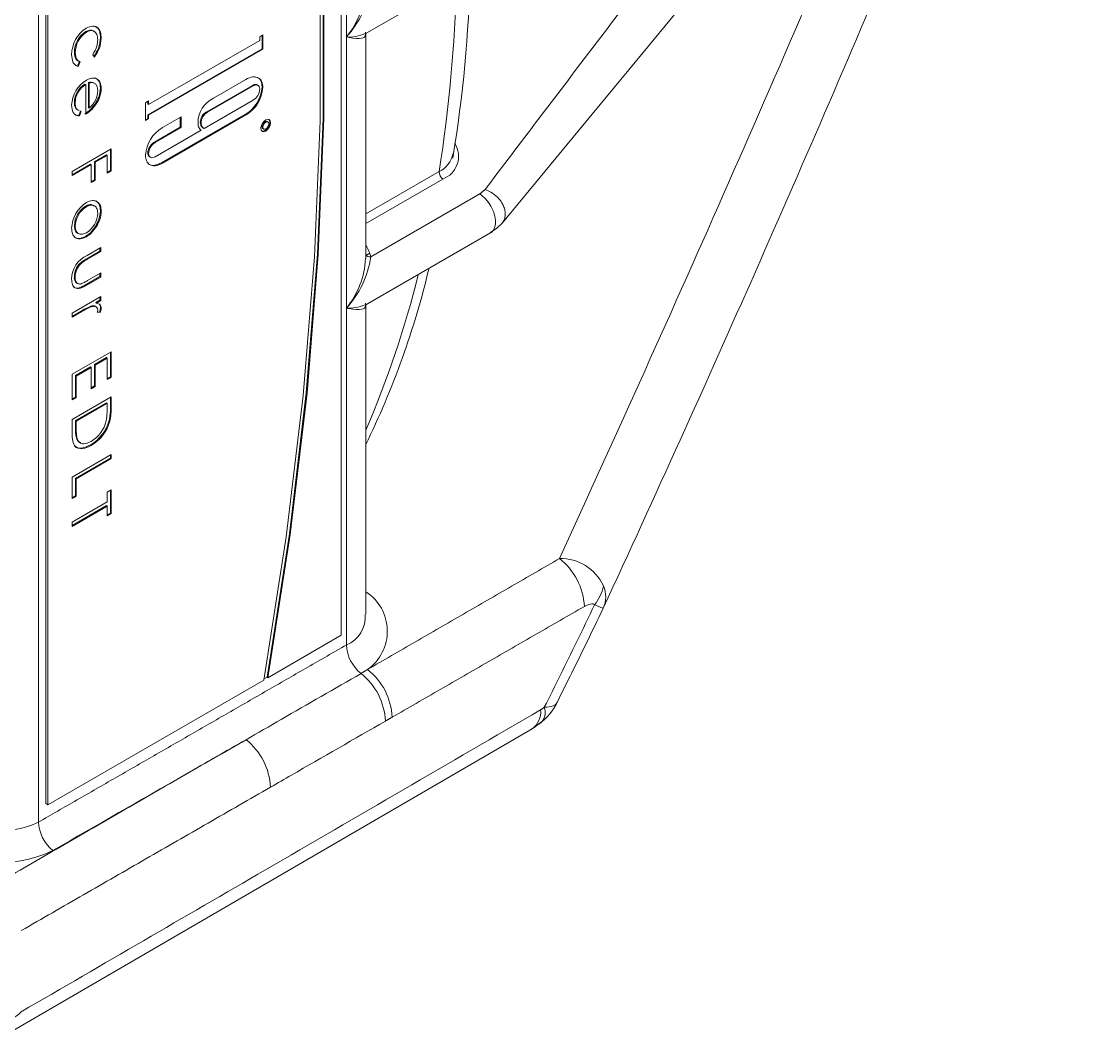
# Model space of a CAD drawing. Extents: x 8 to 113, y 2 to 87.
# Drawn here: x 72.006 to 73.929, y 60.038 to 61.869 of the extents above; entities that cross this region are included whole.
import ezdxf

# ---------------------------------------------------------------- set-up
doc = ezdxf.new("R2010")
doc.units = 0
doc.header["$MEASUREMENT"] = 0
doc.layers.add('OBJECT', color=7, linetype='CONTINUOUS')

msp = doc.modelspace()

# ---------------------------------------------------------------- linework, layer by layer
at = {"layer": 'OBJECT', "linetype": 'Continuous', "lineweight": 15}
for p, q in [((72.5837, 60.7593), (72.5837, 62.9027)), ((72.0367, 62.6064), (72.0367, 60.4217)), ((72.0498, 62.5986), (72.0498, 60.4551)), ((72.0533, 62.5965), (72.0533, 60.4531)), ((72.5932, 61.8406), (72.5932, 62.3305)), ((72.6272, 61.8459), (72.8567, 61.9784)), ((72.1221, 61.8502), (72.1235, 61.8493)), ((72.1487, 61.8394), (72.1501, 61.8386)), ((72.2357, 61.7184), (72.4366, 61.8344)), ((72.4366, 61.8409), (72.4422, 61.8441)), ((72.4366, 61.8344), (72.4366, 61.8409)), ((72.4408, 61.8433), (72.4408, 61.8191)), ((72.4422, 61.8441), (72.4422, 61.8183)), ((72.5932, 61.3507), (72.5932, 61.8406)), ((72.6284, 61.44), (72.6284, 61.8466)), ((72.138, 61.8043), (72.1347, 61.8085)), ((72.4408, 61.8191), (72.2343, 61.6999)), ((72.4422, 61.8183), (72.2357, 61.6991)), ((72.4408, 61.8191), (72.4422, 61.8183)), ((72.1106, 61.7963), (72.1078, 61.7897)), ((72.112, 61.7955), (72.1085, 61.7873)), ((72.1071, 61.7881), (72.1085, 61.7873)), ((72.1206, 61.7553), (72.122, 61.7545)), ((72.122, 61.7011), (72.122, 61.7545)), ((72.1269, 61.7582), (72.1269, 61.7129)), ((72.1269, 61.7582), (72.1283, 61.7574)), ((72.1283, 61.7574), (72.1283, 61.7121)), ((72.1382, 61.7568), (72.1365, 61.7578)), ((72.4232, 61.7528), (72.3407, 61.7052)), ((72.4246, 61.752), (72.3421, 61.7044)), ((72.3528, 61.7299), (72.4115, 61.7638)), ((72.4232, 61.7528), (72.4246, 61.752)), ((72.4336, 61.7529), (72.4319, 61.7539)), ((72.1487, 61.7486), (72.1501, 61.7478)), ((72.1015, 61.7225), (72.103, 61.7217)), ((72.1269, 61.7129), (72.1283, 61.7121)), ((72.1385, 61.7187), (72.1399, 61.7179)), ((72.2301, 61.7216), (72.2357, 61.7249)), ((72.2301, 61.6894), (72.2301, 61.7216)), ((72.2343, 61.724), (72.2343, 61.7192)), ((72.2343, 61.7192), (72.2357, 61.7184)), ((72.2357, 61.7249), (72.2357, 61.7184)), ((72.336, 61.6751), (72.4246, 61.7262)), ((72.1124, 61.7068), (72.1095, 61.6986)), ((72.1095, 61.6986), (72.1109, 61.6978)), ((72.1138, 61.706), (72.1109, 61.6978)), ((72.2343, 61.6934), (72.2301, 61.691)), ((72.2343, 61.6999), (72.2343, 61.6934)), ((72.2343, 61.6999), (72.2357, 61.6991)), ((72.2343, 61.6934), (72.2357, 61.6926)), ((72.2357, 61.6991), (72.2357, 61.6926)), ((72.4103, 61.7003), (72.2592, 61.6131)), ((72.4117, 61.6995), (72.2606, 61.6122)), ((72.2606, 61.6767), (72.2943, 61.6962)), ((72.2929, 61.6953), (72.2929, 61.6776)), ((72.2943, 61.6962), (72.2943, 61.6768)), ((72.3407, 61.7052), (72.3421, 61.7044)), ((72.4103, 61.7003), (72.4117, 61.6995)), ((72.2357, 61.6926), (72.2301, 61.6894)), ((72.2929, 61.6776), (72.2462, 61.6507)), ((72.2943, 61.6768), (72.2476, 61.6499)), ((72.2929, 61.6776), (72.2943, 61.6768)), ((72.3292, 61.6857), (72.3306, 61.6849)), ((72.3346, 61.6759), (72.336, 61.6751)), ((72.4423, 61.6748), (72.4437, 61.674)), ((72.4512, 61.6871), (72.4498, 61.6879)), ((72.2475, 61.624), (72.3306, 61.672)), ((72.0975, 61.5973), (72.1682, 61.6382)), ((72.1668, 61.6373), (72.1668, 61.5992)), ((72.1682, 61.6382), (72.1682, 61.5984)), ((72.2462, 61.6507), (72.2476, 61.6499)), ((72.1596, 61.6275), (72.1378, 61.6149)), ((72.161, 61.6266), (72.1392, 61.6141)), ((72.1596, 61.6275), (72.161, 61.6266)), ((72.161, 61.5942), (72.161, 61.6266)), ((72.2371, 61.6241), (72.2389, 61.6231)), ((72.1305, 61.6107), (72.0975, 61.5916)), ((72.132, 61.6099), (72.0975, 61.59)), ((72.0975, 61.59), (72.0975, 61.5973)), ((72.1305, 61.6107), (72.132, 61.6099)), ((72.132, 61.5774), (72.132, 61.6099)), ((72.1378, 61.6149), (72.1378, 61.5824)), ((72.1378, 61.6149), (72.1392, 61.6141)), ((72.1392, 61.6141), (72.1392, 61.5816)), ((72.1668, 61.5992), (72.161, 61.5958)), ((72.1682, 61.5984), (72.161, 61.5942)), ((72.1668, 61.5992), (72.1682, 61.5984)), ((72.2592, 61.6131), (72.2606, 61.6122)), ((72.6284, 61.5206), (72.7609, 61.5971)), ((72.1378, 61.5824), (72.132, 61.5791)), ((72.1392, 61.5816), (72.132, 61.5774)), ((72.1378, 61.5824), (72.1392, 61.5816)), ((72.7675, 61.5838), (72.6284, 61.5035)), ((72.6371, 61.443), (72.8344, 61.5569)), ((72.1218, 61.5347), (72.1232, 61.5338)), ((72.1015, 61.4994), (72.103, 61.4986)), ((72.1402, 61.499), (72.1416, 61.4982)), ((72.6272, 61.356), (72.8567, 61.4885)), ((72.1478, 61.4536), (72.1238, 61.4397)), ((72.1245, 61.4458), (72.1492, 61.4601)), ((72.1492, 61.4528), (72.1252, 61.4389)), ((72.1478, 61.4593), (72.1478, 61.4536)), ((72.1478, 61.4536), (72.1492, 61.4528)), ((72.1492, 61.4601), (72.1492, 61.4528)), ((72.6353, 61.4497), (72.6284, 61.4457)), ((72.1238, 61.4397), (72.1252, 61.4389)), ((72.1478, 61.4075), (72.1226, 61.393)), ((72.1492, 61.4067), (72.124, 61.3922)), ((72.1252, 61.4002), (72.1492, 61.414)), ((72.1478, 61.4132), (72.1478, 61.4075)), ((72.1478, 61.4075), (72.1492, 61.4067)), ((72.1492, 61.414), (72.1492, 61.4067)), ((72.106, 61.3958), (72.1077, 61.3948)), ((72.1226, 61.393), (72.124, 61.3922)), ((72.0975, 61.3415), (72.1492, 61.3713)), ((72.1478, 61.3705), (72.1478, 61.3648)), ((72.1492, 61.3713), (72.1492, 61.364)), ((72.1312, 61.3539), (72.1326, 61.3531)), ((72.141, 61.353), (72.1392, 61.354)), ((72.1478, 61.3648), (72.1402, 61.3604)), ((72.1402, 61.3604), (72.1416, 61.3596)), ((72.1492, 61.364), (72.1416, 61.3596)), ((72.1478, 61.3648), (72.1492, 61.364)), ((72.1487, 61.3508), (72.1501, 61.35)), ((72.5932, 60.7419), (72.5932, 61.3507)), ((72.6284, 60.7972), (72.6284, 61.3567)), ((72.1135, 61.345), (72.0975, 61.3358)), ((72.1149, 61.3442), (72.0975, 61.3342)), ((72.0975, 61.3342), (72.0975, 61.3415)), ((72.1135, 61.345), (72.1149, 61.3442)), ((72.1483, 61.3425), (72.1428, 61.3434)), ((72.1469, 61.3434), (72.143, 61.344)), ((72.1469, 61.3434), (72.1483, 61.3425)), ((72.0975, 61.2309), (72.1682, 61.2718)), ((72.1668, 61.2709), (72.1668, 61.2265)), ((72.1682, 61.2718), (72.1682, 61.2257)), ((72.1596, 61.2611), (72.1378, 61.2485)), ((72.161, 61.2602), (72.1392, 61.2477)), ((72.1596, 61.2611), (72.161, 61.2602)), ((72.161, 61.2215), (72.161, 61.2602)), ((72.1305, 61.2443), (72.1034, 61.2286)), ((72.132, 61.2435), (72.1048, 61.2278)), ((72.1305, 61.2443), (72.132, 61.2435)), ((72.132, 61.2048), (72.132, 61.2435)), ((72.1378, 61.2485), (72.1378, 61.2098)), ((72.1378, 61.2485), (72.1392, 61.2477)), ((72.1392, 61.2477), (72.1392, 61.2089)), ((72.0975, 61.1849), (72.0975, 61.2309)), ((72.1034, 61.2286), (72.1034, 61.1899)), ((72.1034, 61.2286), (72.1048, 61.2278)), ((72.1048, 61.2278), (72.1048, 61.1891)), ((72.1668, 61.2265), (72.161, 61.2231)), ((72.1682, 61.2257), (72.161, 61.2215)), ((72.1668, 61.2265), (72.1682, 61.2257)), ((72.1378, 61.2098), (72.132, 61.2064)), ((72.1392, 61.2089), (72.132, 61.2048)), ((72.1378, 61.2098), (72.1392, 61.2089)), ((72.0975, 61.1495), (72.1682, 61.1903)), ((72.1034, 61.1899), (72.0975, 61.1865)), ((72.1048, 61.1891), (72.0975, 61.1849)), ((72.1034, 61.1899), (72.1048, 61.1891)), ((72.1596, 61.1796), (72.1034, 61.1472)), ((72.161, 61.1788), (72.1048, 61.1464)), ((72.1596, 61.1796), (72.161, 61.1788)), ((72.161, 61.1731), (72.161, 61.1788)), ((72.1668, 61.1895), (72.1668, 61.1746)), ((72.1668, 61.1746), (72.1682, 61.1738)), ((72.1682, 61.1903), (72.1682, 61.1738)), ((72.0975, 61.1242), (72.0975, 61.1495)), ((72.1034, 61.1472), (72.1034, 61.1378)), ((72.1034, 61.1472), (72.1048, 61.1464)), ((72.1034, 61.1378), (72.1048, 61.137)), ((72.1048, 61.1464), (72.1048, 61.137)), ((72.1643, 61.1473), (72.1657, 61.1464)), ((72.0975, 61.045), (72.1682, 61.0858)), ((72.1668, 61.0793), (72.1034, 61.0427)), ((72.1682, 61.0785), (72.1048, 61.0419)), ((72.1668, 61.085), (72.1668, 61.0793)), ((72.1668, 61.0793), (72.1682, 61.0785)), ((72.1682, 61.0858), (72.1682, 61.0785)), ((72.0975, 61.0063), (72.0975, 61.045)), ((72.1034, 61.0427), (72.1034, 61.0113)), ((72.1034, 61.0427), (72.1048, 61.0419)), ((72.1048, 61.0419), (72.1048, 61.0105)), ((72.161, 61.018), (72.1682, 61.0222)), ((72.1668, 61.0214), (72.1668, 60.9801)), ((72.1682, 61.0222), (72.1682, 60.9793)), ((72.1034, 61.0113), (72.0975, 61.0079)), ((72.1048, 61.0105), (72.0975, 61.0063)), ((72.1034, 61.0113), (72.1048, 61.0105)), ((72.161, 61.0002), (72.161, 61.018)), ((72.0975, 60.9636), (72.161, 61.0002)), ((72.1596, 60.9937), (72.0975, 60.9579)), ((72.161, 60.9929), (72.0975, 60.9562)), ((72.1596, 60.9937), (72.161, 60.9929)), ((72.161, 60.9751), (72.161, 60.9929)), ((72.0975, 60.9562), (72.0975, 60.9636)), ((72.1668, 60.9801), (72.161, 60.9767)), ((72.1682, 60.9793), (72.161, 60.9751)), ((72.1668, 60.9801), (72.1682, 60.9793)), ((72.4511, 60.6827), (72.5837, 60.7593)), ((72.0533, 60.4531), (72.4438, 60.6785)), ((72.4441, 60.6804), (72.4497, 60.6835)), ((72.4497, 60.6835), (72.4511, 60.6827)), ((71.9779, 60.0376), (72.9288, 60.5903)), ((72.0533, 60.4531), (72.0498, 60.4551))]:
    msp.add_line(p, q, dxfattribs=at)
at = {"layer": 'OBJECT', "linetype": 'Continuous', "lineweight": 15, "flags": 128}
for points in [[(72.4438, 62.822), (72.4844, 62.6099), (72.5149, 62.39), (72.5353, 62.1629), (72.5455, 61.929), (72.5455, 61.6889), (72.5353, 61.4432), (72.5149, 61.1925), (72.4844, 60.9374), (72.4438, 60.6785)], [(72.4497, 60.6835), (72.4901, 60.9424), (72.5206, 61.1975), (72.5409, 61.4481), (72.5511, 61.6938), (72.5511, 61.9339), (72.5409, 62.1678), (72.5206, 62.395), (72.4901, 62.6149), (72.4497, 62.827)], [(72.4511, 60.6827), (72.4916, 60.9416), (72.522, 61.1966), (72.5424, 61.4473), (72.5525, 61.693), (72.5525, 61.9331), (72.5424, 62.167), (72.522, 62.3941), (72.4916, 62.614), (72.4511, 62.8261)], [(72.8753, 61.5049), (73.0114, 61.6698), (73.1293, 61.8127), (73.2093, 61.9096), (73.2781, 61.993), (73.3455, 62.0747), (73.4022, 62.1434), (73.456, 62.2085), (73.5412, 62.3119), (73.6241, 62.4123), (73.6536, 62.448), (73.6924, 62.495), (73.7411, 62.554), (73.8328, 62.6652), (73.9293, 62.7821)], [(72.4474, 61.6704), (72.4508, 61.6731), (72.4536, 61.677), (72.4555, 61.6813), (72.4562, 61.6856), (72.4555, 61.6891), (72.4536, 61.6912), (72.4508, 61.6918), (72.4474, 61.6906), (72.4441, 61.6879), (72.4413, 61.6841), (72.4394, 61.6797), (72.4387, 61.6755), (72.4394, 61.672), (72.4413, 61.6698), (72.4441, 61.6693), (72.4474, 61.6704)], [(72.4498, 61.6879), (72.4481, 61.6882), (72.446, 61.6875), (72.444, 61.6859), (72.4423, 61.6835), (72.4411, 61.6809), (72.4407, 61.6783), (72.4411, 61.6761), (72.4423, 61.6748), (72.4423, 61.6748)], [(72.4474, 61.6744), (72.4495, 61.676), (72.4512, 61.6784), (72.4524, 61.681), (72.4528, 61.6836), (72.4524, 61.6857), (72.4512, 61.6871), (72.4495, 61.6874), (72.4474, 61.6867), (72.4454, 61.685), (72.4437, 61.6827), (72.4425, 61.68), (72.4421, 61.6775), (72.4425, 61.6753), (72.4437, 61.674), (72.4454, 61.6737), (72.4474, 61.6744)], [(72.446, 61.6713), (72.4494, 61.674), (72.4522, 61.6778), (72.4541, 61.6822), (72.4548, 61.6864), (72.4541, 61.6899), (72.4529, 61.6916)], [(72.4406, 61.6703), (72.4427, 61.6701), (72.446, 61.6713)], [(72.8539, 61.4869), (72.8653, 61.4948), (72.875, 61.5046)], [(72.9265, 60.589), (72.9328, 60.5927), (72.9459, 60.603)]]:
    msp.add_lwpolyline(points, dxfattribs=at)
at = {"layer": 'OBJECT', "linetype": 'Continuous', "lineweight": 15}
for centre, radius, start, end in [((30.3635, 80.4885), 46.902, 335.31115, 337.12978), ((39.0524, 76.5557), 37.4742, 335.15178, 337.19129), ((70.4513, 62.0092), 2.3661, 350.567, 358.8161), ((72.4635, 61.9589), 0.1756, 317.6475, 351.4982), ((72.4747, 61.9378), 0.1533, 320.6488, 357.0559), ((70.1603, 62.006), 2.6325, 351.0646, 358.5876), ((72.1545, 61.8078), 0.0579, 123.0305, 179.4868), ((72.147, 61.8121), 0.0455, 123.2715, 179.2306), ((72.1485, 61.8113), 0.0455, 123.2715, 179.2306), ((72.5985, 61.9068), 0.0665, 265.4053, 295.2079), ((72.152, 61.7151), 0.0554, 121.303, 177.9307), ((72.1417, 61.7211), 0.0402, 121.7024, 177.9761), ((72.1431, 61.7203), 0.0402, 121.7024, 177.9761), ((72.101, 61.745), 0.0428, 309.7538, 358.4128), ((72.3776, 61.7546), 0.0634, 301.1184, 355.9669), ((72.379, 61.7538), 0.0634, 301.1184, 355.9669), ((72.4117, 61.7477), 0.025, 300.9475, 356.4462), ((72.374, 61.6858), 0.049, 115.627, 179.8239), ((72.3507, 61.6861), 0.0216, 117.7937, 181.1885), ((72.3522, 61.6853), 0.0216, 117.7937, 181.1885), ((72.2934, 61.6224), 0.0634, 121.1243, 175.961), ((72.259, 61.6294), 0.0248, 121.2424, 176.6317), ((72.2605, 61.6286), 0.0248, 121.2424, 176.6317), ((72.752, 61.6248), 0.0439, 290.6868, 31.7595), ((72.7411, 61.638), 0.0454, 295.7739, 349.3461), ((72.7758, 61.5962), 0.0149, 176.4536, 236.2492), ((72.1534, 61.493), 0.0568, 122.1074, 178.1033), ((72.1449, 61.498), 0.0433, 122.2141, 178.0859), ((72.1463, 61.4972), 0.0433, 122.2141, 178.0859), ((72.0996, 61.5241), 0.0442, 302.2578, 357.4449), ((72.1438, 61.4028), 0.0472, 114.1385, 179.7357), ((72.4635, 61.4689), 0.1756, 317.6475, 351.4982), ((72.6362, 61.4523), 0.00936, 213.5615, 275.7702), ((72.1354, 61.4074), 0.0338, 134.3437, 180.0077), ((72.1368, 61.4066), 0.0338, 134.3437, 180.0077), ((72.4747, 61.4479), 0.1533, 320.6488, 357.0559), ((72.1123, 61.4051), 0.011, 167.9196, 236.8698), ((71.2439, 61.781), 1.5409, 333.9, 346.5501), ((70.9529, 61.8495), 1.8235, 336.7517, 346.0945), ((72.5985, 61.4169), 0.0665, 265.4053, 295.2079), ((72.0937, 61.1663), 0.0731, 300.2774, 344.8965), ((72.1026, 61.1595), 0.0578, 300.568, 347.3372), ((72.0951, 61.1655), 0.0731, 300.2774, 344.8965), ((72.9064, 60.8056), 0.117, 2.8086, 52.1461), ((72.9802, 60.8126), 0.0854, 24.8992, 91.3665), ((72.9817, 60.8632), 0.0773, 320.7644, 349.0585), ((73.0125, 60.8288), 0.0493, 335.5529, 23.6215), ((72.5822, 60.7668), 0.0849, 305.3627, 57.0203), ((72.5727, 60.7922), 0.0544, 292.1635, 5.202), ((72.6634, 60.7454), 0.0703, 182.8177, 231.5296), ((72.5589, 60.6056), 0.1171, 2.8105, 51.7811), ((72.5468, 60.5986), 0.1171, 2.8177, 51.5296), ((72.8737, 60.6879), 0.112, 307.1634, 334.8595), ((72.9069, 60.6207), 0.0375, 305.8048, 5.8506), ((72.9268, 60.6197), 0.0259, 318.7797, 21.7299), ((72.339, 60.479), 0.1171, 2.8109, 51.528), ((71.9706, 60.5594), 0.1528, 228.0291, 295.6083), ((72.1069, 60.4251), 0.0703, 182.8074, 231.0849), ((71.9662, 60.5693), 0.2211, 232.3346, 295.8848), ((71.9351, 60.1514), 0.1011, 258.312, 314.2373)]:
    msp.add_arc(centre, radius, start, end, dxfattribs=at)
msp.add_ellipse((72.508, 61.4377), major_axis=(0.1299, -0.0062), ratio=0.606667, start_param=0.145934, end_param=0.416388, dxfattribs=at)
for points in [[(72.8438, 61.5649), (73.6083, 62.5714)], [(72.1049, 61.7892), (72.1019, 61.7906)], [(72.8344, 61.5569), (72.8438, 61.5649)], [(72.6313, 60.6975), (72.9782, 60.898)], [(73.0232, 60.8113), (72.6758, 60.6113)], [(72.0367, 60.4217), (72.5932, 60.7419)], [(72.6197, 60.6903), (72.6313, 60.6975)], [(72.9442, 60.6246), (72.9509, 60.6293)], [(72.6758, 60.6113), (72.6638, 60.6044)], [(71.945, 60.3009), (72.4118, 60.5707)], [(72.4559, 60.4848), (72.0056, 60.2257)]]:
    msp.add_open_spline(points, degree=1, dxfattribs=at)
for points, knots in [([(72.1372, 61.8498), (72.1366, 61.8505), (72.1348, 61.8529), (72.1294, 61.8534), (72.1245, 61.8513), (72.1221, 61.8502)], [0, 0, 0, 0, 0.172867, 0.586444, 1, 1, 1, 1]), ([(72.1229, 61.8563), (72.1271, 61.8581), (72.1353, 61.8616), (72.1444, 61.8577), (72.1493, 61.8495), (72.1498, 61.8422), (72.1501, 61.8386)], [0, 0, 0, 0, 0.279381, 0.558782, 0.779281, 1, 1, 1, 1]), ([(72.1437, 61.8355), (72.1435, 61.839), (72.1429, 61.8459), (72.1377, 61.8513), (72.1309, 61.8528), (72.126, 61.8505), (72.1235, 61.8493)], [0, 0, 0, 0, 0.280136, 0.559769, 0.77989, 1, 1, 1, 1]), ([(72.1362, 61.8598), (72.1386, 61.8592), (72.1437, 61.858), (72.1479, 61.8502), (72.1484, 61.843), (72.1487, 61.8394)], [0, 0, 0, 0, 0.311434, 0.655545, 1, 1, 1, 1]), ([(72.6278, 61.8492), (72.6279, 61.8477), (72.6285, 61.8408), (72.6202, 61.8371), (72.6063, 61.8379), (72.5949, 61.8402), (72.5933, 61.8406), (72.5932, 61.8406)], [0, 0, 0, 0, 0.095566, 0.437846, 0.921637, 0.995931, 1, 1, 1, 1]), ([(72.1347, 61.8085), (72.1376, 61.8136), (72.1429, 61.8228), (72.1435, 61.8316), (72.1437, 61.8355)], [0, 0, 0, 0, 0.558451, 1, 1, 1, 1]), ([(72.1487, 61.8394), (72.1481, 61.8329), (72.147, 61.8213), (72.1398, 61.8101), (72.1366, 61.8051)], [0, 0, 0, 0, 0.560655, 1, 1, 1, 1]), ([(72.1501, 61.8386), (72.1495, 61.8321), (72.1485, 61.8205), (72.1412, 61.8092), (72.138, 61.8043)], [0, 0, 0, 0, 0.560655, 1, 1, 1, 1]), ([(72.1015, 61.8127), (72.102, 61.8083), (72.1029, 61.8003), (72.1083, 61.7975), (72.1106, 61.7963)], [0, 0, 0, 0, 0.558788, 1, 1, 1, 1]), ([(72.103, 61.8119), (72.1035, 61.8074), (72.1043, 61.7995), (72.1097, 61.7967), (72.112, 61.7955)], [0, 0, 0, 0, 0.558788, 1, 1, 1, 1]), ([(72.1085, 61.7873), (72.1065, 61.788), (72.1024, 61.7894), (72.0976, 61.7963), (72.097, 61.8038), (72.0966, 61.8083)], [0, 0, 0, 0, 0.280196, 0.560588, 1, 1, 1, 1]), ([(72.1232, 61.7625), (72.1267, 61.7642), (72.133, 61.7671), (72.1382, 61.7661), (72.1405, 61.7656)], [0, 0, 0, 0, 0.559427, 1, 1, 1, 1]), ([(72.1365, 61.7575), (72.1351, 61.7581), (72.1323, 61.7593), (72.1287, 61.7585), (72.1269, 61.7582)], [0, 0, 0, 0, 0.511083, 1, 1, 1, 1]), ([(72.1389, 61.7564), (72.1372, 61.7571), (72.134, 61.7585), (72.1301, 61.7577), (72.1283, 61.7574)], [0, 0, 0, 0, 0.558795, 1, 1, 1, 1]), ([(72.1437, 61.7438), (72.1435, 61.7468), (72.1431, 61.7522), (72.1402, 61.7551), (72.1389, 61.7564)], [0, 0, 0, 0, 0.559458, 1, 1, 1, 1]), ([(72.139, 61.7664), (72.1422, 61.7645), (72.1478, 61.7612), (72.1484, 61.7525), (72.1487, 61.7486)], [0, 0, 0, 0, 0.558577, 1, 1, 1, 1]), ([(72.1405, 61.7656), (72.1436, 61.7637), (72.1492, 61.7604), (72.1498, 61.7517), (72.1501, 61.7478)], [0, 0, 0, 0, 0.558577, 1, 1, 1, 1]), ([(72.4115, 61.7638), (72.4158, 61.7658), (72.4244, 61.7698), (72.4345, 61.7672), (72.4411, 61.7605), (72.4419, 61.753), (72.4422, 61.7493)], [0, 0, 0, 0, 0.279943, 0.559854, 0.780028, 1, 1, 1, 1]), ([(72.4319, 61.7535), (72.4315, 61.7538), (72.4303, 61.7549), (72.4271, 61.7547), (72.4245, 61.7535), (72.4232, 61.7528)], [0, 0, 0, 0, 0.18275, 0.591124, 1, 1, 1, 1]), ([(72.4366, 61.7461), (72.4364, 61.748), (72.4359, 61.7516), (72.4325, 61.7538), (72.4286, 61.754), (72.4259, 61.7527), (72.4246, 61.752)], [0, 0, 0, 0, 0.279056, 0.55886, 0.779295, 1, 1, 1, 1]), ([(72.4289, 61.7678), (72.4304, 61.7676), (72.4348, 61.7671), (72.4396, 61.7611), (72.4404, 61.7538), (72.4408, 61.7501)], [0, 0, 0, 0, 0.206877, 0.60362, 1, 1, 1, 1]), ([(72.1487, 61.7486), (72.1481, 61.743), (72.1472, 61.733), (72.1412, 61.7231), (72.1385, 61.7187)], [0, 0, 0, 0, 0.558919, 1, 1, 1, 1]), ([(72.1501, 61.7478), (72.1496, 61.7422), (72.1486, 61.7322), (72.1426, 61.7223), (72.1399, 61.7179)], [0, 0, 0, 0, 0.558919, 1, 1, 1, 1]), ([(72.1109, 61.6978), (72.1085, 61.6981), (72.1039, 61.6987), (72.0979, 61.7047), (72.0971, 61.7124), (72.0966, 61.7171)], [0, 0, 0, 0, 0.280919, 0.561407, 1, 1, 1, 1]), ([(72.1015, 61.7225), (72.1017, 61.7202), (72.1021, 61.7155), (72.1043, 61.71), (72.1074, 61.7091), (72.1087, 61.7086)], [0, 0, 0, 0, 0.359321, 0.718513, 1, 1, 1, 1]), ([(72.103, 61.7217), (72.1031, 61.7194), (72.1035, 61.7147), (72.1057, 61.7092), (72.1088, 61.7082), (72.1101, 61.7078)], [0, 0, 0, 0, 0.359321, 0.718513, 1, 1, 1, 1]), ([(72.1385, 61.7187), (72.1354, 61.7148), (72.1298, 61.7078), (72.1234, 61.7037), (72.1206, 61.7019)], [0, 0, 0, 0, 0.558897, 1, 1, 1, 1]), ([(72.1399, 61.7179), (72.1368, 61.714), (72.1313, 61.707), (72.1248, 61.7029), (72.122, 61.7011)], [0, 0, 0, 0, 0.558897, 1, 1, 1, 1]), ([(72.1095, 61.6986), (72.107, 61.6987), (72.1038, 61.6989), (72.1018, 61.7012), (72.1013, 61.7017)], [0, 0, 0, 0, 0.766444, 1, 1, 1, 1]), ([(72.3306, 61.672), (72.3287, 61.6738), (72.3254, 61.677), (72.3251, 61.6832), (72.325, 61.6859)], [0, 0, 0, 0, 0.558534, 1, 1, 1, 1]), ([(72.3292, 61.6857), (72.3296, 61.6831), (72.3303, 61.6786), (72.3333, 61.6768), (72.3346, 61.6759)], [0, 0, 0, 0, 0.558174, 1, 1, 1, 1]), ([(72.3306, 61.6849), (72.331, 61.6823), (72.3317, 61.6778), (72.3347, 61.6759), (72.336, 61.6751)], [0, 0, 0, 0, 0.558174, 1, 1, 1, 1]), ([(72.2606, 61.6122), (72.2563, 61.6103), (72.2477, 61.6063), (72.2377, 61.6089), (72.2311, 61.6157), (72.2304, 61.6231), (72.2301, 61.6269)], [0, 0, 0, 0, 0.279925, 0.559792, 0.779883, 1, 1, 1, 1]), ([(72.2343, 61.6309), (72.2344, 61.629), (72.2347, 61.6259), (72.2367, 61.6247), (72.2375, 61.6243)], [0, 0, 0, 0, 0.609233, 1, 1, 1, 1]), ([(72.2357, 61.6301), (72.2359, 61.6283), (72.2364, 61.6246), (72.2397, 61.6223), (72.2435, 61.6221), (72.2462, 61.6234), (72.2475, 61.624)], [0, 0, 0, 0, 0.279523, 0.559011, 0.779392, 1, 1, 1, 1]), ([(72.2592, 61.6131), (72.2549, 61.6111), (72.2464, 61.6073), (72.2374, 61.6088), (72.2344, 61.6127), (72.2337, 61.6137)], [0, 0, 0, 0, 0.426419, 0.85275, 1, 1, 1, 1]), ([(72.8438, 61.5649), (72.8474, 61.5635), (72.8554, 61.5603), (72.8649, 61.5528), (72.8719, 61.5447), (72.8765, 61.5371), (72.8796, 61.5289), (72.8807, 61.5206), (72.8797, 61.513), (72.8776, 61.5076), (72.8755, 61.5054), (72.8751, 61.505)], [0, 0, 0, 0, 0.136949, 0.307665, 0.406435, 0.512848, 0.625045, 0.740373, 0.855702, 0.967898, 1, 1, 1, 1]), ([(72.1232, 61.5412), (72.127, 61.543), (72.1338, 61.5461), (72.1392, 61.5444), (72.1415, 61.5436)], [0, 0, 0, 0, 0.559285, 1, 1, 1, 1]), ([(72.1401, 61.5444), (72.1429, 61.5423), (72.1478, 61.5386), (72.1484, 61.5303), (72.1487, 61.5266)], [0, 0, 0, 0, 0.55888, 1, 1, 1, 1]), ([(72.1415, 61.5436), (72.1443, 61.5415), (72.1493, 61.5378), (72.1498, 61.5295), (72.1501, 61.5258)], [0, 0, 0, 0, 0.55888, 1, 1, 1, 1]), ([(72.8344, 61.5569), (72.8381, 61.554), (72.8456, 61.5482), (72.855, 61.5348), (72.8612, 61.5201), (72.8634, 61.5057), (72.861, 61.4943), (72.8573, 61.4879), (72.854, 61.4871), (72.8538, 61.4871)], [0, 0, 0, 0, 0.164785, 0.32957, 0.494355, 0.65914, 0.823925, 0.98871, 1, 1, 1, 1]), ([(72.1375, 61.5345), (72.1367, 61.5354), (72.1345, 61.5377), (72.1288, 61.538), (72.1241, 61.5358), (72.1218, 61.5347)], [0, 0, 0, 0, 0.236239, 0.617979, 1, 1, 1, 1]), ([(72.1437, 61.5222), (72.1434, 61.5254), (72.1426, 61.532), (72.137, 61.5364), (72.1303, 61.5372), (72.1255, 61.535), (72.1232, 61.5338)], [0, 0, 0, 0, 0.279484, 0.559256, 0.779547, 1, 1, 1, 1]), ([(72.1487, 61.5266), (72.1482, 61.5215), (72.1475, 61.5124), (72.1424, 61.5031), (72.1402, 61.499)], [0, 0, 0, 0, 0.559182, 1, 1, 1, 1]), ([(72.1501, 61.5258), (72.1497, 61.5207), (72.1489, 61.5116), (72.1438, 61.5023), (72.1416, 61.4982)], [0, 0, 0, 0, 0.559182, 1, 1, 1, 1]), ([(72.1232, 61.4794), (72.1193, 61.4777), (72.1114, 61.4743), (72.1026, 61.4774), (72.0973, 61.4846), (72.0968, 61.4915), (72.0966, 61.4949)], [0, 0, 0, 0, 0.279521, 0.559381, 0.779507, 1, 1, 1, 1]), ([(72.1218, 61.4802), (72.1179, 61.4786), (72.1102, 61.4753), (72.1024, 61.4771), (72.1002, 61.4807), (72.0997, 61.4815)], [0, 0, 0, 0, 0.445727, 0.891993, 1, 1, 1, 1]), ([(72.1015, 61.4994), (72.1019, 61.4963), (72.1027, 61.4899), (72.1063, 61.4855), (72.109, 61.4854), (72.1091, 61.4854)], [0, 0, 0, 0, 0.488714, 0.976768, 1, 1, 1, 1]), ([(72.103, 61.4986), (72.1033, 61.4954), (72.104, 61.4888), (72.1094, 61.4841), (72.1161, 61.4835), (72.1208, 61.4856), (72.1232, 61.4867)], [0, 0, 0, 0, 0.279745, 0.559113, 0.779606, 1, 1, 1, 1]), ([(72.1402, 61.499), (72.1371, 61.4946), (72.1316, 61.4867), (72.1248, 61.4822), (72.1218, 61.4802)], [0, 0, 0, 0, 0.559216, 1, 1, 1, 1]), ([(72.1416, 61.4982), (72.1385, 61.4938), (72.133, 61.4859), (72.1262, 61.4814), (72.1232, 61.4794)], [0, 0, 0, 0, 0.559216, 1, 1, 1, 1]), ([(72.1238, 61.4397), (72.1215, 61.4384), (72.1175, 61.4361), (72.1135, 61.433), (72.1117, 61.4316)], [0, 0, 0, 0, 0.560377, 1, 1, 1, 1]), ([(72.1252, 61.4389), (72.1229, 61.4376), (72.1189, 61.4353), (72.1149, 61.4322), (72.1131, 61.4308)], [0, 0, 0, 0, 0.560377, 1, 1, 1, 1]), ([(72.103, 61.4066), (72.1031, 61.4045), (72.1033, 61.4004), (72.1055, 61.3962), (72.1087, 61.394), (72.1113, 61.3941), (72.1126, 61.3941)], [0, 0, 0, 0, 0.28027, 0.560007, 0.780074, 1, 1, 1, 1]), ([(72.124, 61.3922), (72.1202, 61.39), (72.1125, 61.3857), (72.1024, 61.3856), (72.0972, 61.3928), (72.0968, 61.3996), (72.0966, 61.403)], [0, 0, 0, 0, 0.281501, 0.559646, 0.779298, 1, 1, 1, 1]), ([(72.1226, 61.393), (72.1188, 61.3909), (72.1112, 61.3867), (72.1019, 61.3859), (72.0994, 61.39), (72.0987, 61.3912)], [0, 0, 0, 0, 0.417648, 0.830317, 1, 1, 1, 1]), ([(72.1126, 61.3941), (72.115, 61.395), (72.1191, 61.3966), (72.1234, 61.3991), (72.1252, 61.4002)], [0, 0, 0, 0, 0.559371, 1, 1, 1, 1]), ([(72.1312, 61.3539), (72.1279, 61.3525), (72.122, 61.35), (72.1161, 61.3465), (72.1135, 61.345)], [0, 0, 0, 0, 0.559636, 1, 1, 1, 1]), ([(72.1326, 61.3531), (72.1293, 61.3517), (72.1234, 61.3492), (72.1175, 61.3457), (72.1149, 61.3442)], [0, 0, 0, 0, 0.559636, 1, 1, 1, 1]), ([(72.1393, 61.3536), (72.1388, 61.3539), (72.1367, 61.3554), (72.1336, 61.3546), (72.1312, 61.3539)], [0, 0, 0, 0, 0.231389, 1, 1, 1, 1]), ([(72.1437, 61.3477), (72.1434, 61.3492), (72.1428, 61.3523), (72.1386, 61.3543), (72.1349, 61.3536), (72.1326, 61.3531)], [0, 0, 0, 0, 0.278336, 0.558768, 1, 1, 1, 1]), ([(72.1416, 61.3596), (72.144, 61.3589), (72.1474, 61.358), (72.1498, 61.3538), (72.15, 61.3512), (72.1501, 61.35)], [0, 0, 0, 0, 0.558788, 0.779481, 1, 1, 1, 1]), ([(72.1428, 61.3434), (72.1431, 61.3442), (72.1436, 61.3457), (72.1437, 61.3471), (72.1437, 61.3477)], [0, 0, 0, 0, 0.560396, 1, 1, 1, 1]), ([(72.1467, 61.3572), (72.1472, 61.3564), (72.1484, 61.3547), (72.1486, 61.3521), (72.1487, 61.3508)], [0, 0, 0, 0, 0.500198, 1, 1, 1, 1]), ([(72.1487, 61.3508), (72.1485, 61.3494), (72.1483, 61.347), (72.1473, 61.3445), (72.1469, 61.3434)], [0, 0, 0, 0, 0.559243, 1, 1, 1, 1]), ([(72.1501, 61.35), (72.15, 61.3486), (72.1497, 61.3462), (72.1488, 61.3437), (72.1483, 61.3425)], [0, 0, 0, 0, 0.559243, 1, 1, 1, 1]), ([(72.6278, 61.3593), (72.6279, 61.3578), (72.6285, 61.3509), (72.6202, 61.3472), (72.6063, 61.348), (72.5949, 61.3503), (72.5933, 61.3506), (72.5932, 61.3507)], [0, 0, 0, 0, 0.095566, 0.437846, 0.921637, 0.995931, 1, 1, 1, 1]), ([(72.1668, 61.1746), (72.1668, 61.1697), (72.1668, 61.161), (72.165, 61.1514), (72.1643, 61.1473)], [0, 0, 0, 0, 0.560445, 1, 1, 1, 1]), ([(72.1682, 61.1738), (72.1682, 61.1689), (72.1682, 61.1602), (72.1664, 61.1506), (72.1657, 61.1464)], [0, 0, 0, 0, 0.560445, 1, 1, 1, 1]), ([(72.159, 61.1468), (72.1597, 61.1519), (72.161, 61.1609), (72.161, 61.1693), (72.161, 61.1731)], [0, 0, 0, 0, 0.559542, 1, 1, 1, 1]), ([(72.1034, 61.1378), (72.1033, 61.1334), (72.1033, 61.1255), (72.1046, 61.1186), (72.1052, 61.1155)], [0, 0, 0, 0, 0.560426, 1, 1, 1, 1]), ([(72.1048, 61.137), (72.1048, 61.1326), (72.1047, 61.1247), (72.106, 61.1177), (72.1066, 61.1147)], [0, 0, 0, 0, 0.560426, 1, 1, 1, 1]), ([(72.132, 61.1024), (72.1267, 61.0999), (72.1161, 61.095), (72.1034, 61.0983), (72.0979, 61.1099), (72.0976, 61.1194), (72.0975, 61.1242)], [0, 0, 0, 0, 0.280124, 0.559248, 0.778837, 1, 1, 1, 1]), ([(72.1306, 61.1032), (72.1254, 61.1009), (72.115, 61.0962), (72.1042, 61.0972), (72.1019, 61.1021), (72.1017, 61.1026)], [0, 0, 0, 0, 0.475959, 0.950219, 1, 1, 1, 1]), ([(72.1052, 61.1155), (72.1063, 61.1128), (72.108, 61.1087), (72.1118, 61.1077), (72.113, 61.1074)], [0, 0, 0, 0, 0.670586, 1, 1, 1, 1]), ([(72.1066, 61.1147), (72.1078, 61.1121), (72.1103, 61.107), (72.1192, 61.104), (72.1271, 61.1075), (72.132, 61.1097)], [0, 0, 0, 0, 0.280536, 0.561015, 1, 1, 1, 1]), ([(72.9509, 60.6293), (72.9705, 60.6684), (73.0013, 60.7299), (73.0309, 60.7918), (73.0416, 60.8143)], [0, 0, 0, 0, 0.636849, 1, 1, 1, 1]), ([(73.0574, 60.8084), (73.0472, 60.7871), (73.0201, 60.7305), (72.9919, 60.6742), (72.9744, 60.6391)], [0, 0, 0, 0, 0.376841, 1, 1, 1, 1]), ([(73.0416, 60.8143), (73.0414, 60.8146), (73.0408, 60.8153), (73.0384, 60.8164), (73.0324, 60.816), (73.0268, 60.8131), (73.0232, 60.8113)], [0, 0, 0, 0, 0.057749, 0.172191, 0.469861, 1, 1, 1, 1]), ([(73.0416, 60.8143), (73.0426, 60.8139), (73.0488, 60.8113), (73.0555, 60.8086), (73.0574, 60.8082), (73.0574, 60.8084), (73.0574, 60.8084)], [0, 0, 0, 0, 0.097877, 0.624463, 0.99307, 1, 1, 1, 1]), ([(72.4118, 60.5707), (72.433, 60.5829), (72.5023, 60.6228), (72.5716, 60.6627), (72.6197, 60.6903)], [0, 0, 0, 0, 0.306144, 1, 1, 1, 1]), ([(72.9509, 60.6293), (72.9567, 60.6297), (72.9654, 60.6303), (72.9718, 60.6346), (72.9738, 60.6374), (72.9744, 60.6391), (72.9744, 60.6391)], [0, 0, 0, 0, 0.50789, 0.747887, 0.993601, 1, 1, 1, 1]), ([(72.0056, 60.079), (72.1528, 60.1646), (72.4657, 60.3464), (72.7785, 60.5283), (72.9442, 60.6246)], [0, 0, 0, 0, 0.470469, 1, 1, 1, 1]), ([(72.6638, 60.6044), (72.6072, 60.5718), (72.5379, 60.532), (72.4687, 60.4921), (72.4559, 60.4848)], [0, 0, 0, 0, 0.816359, 1, 1, 1, 1]), ([(72.4118, 60.5707), (72.375, 60.5496), (72.2586, 60.4828), (72.1423, 60.416), (72.0627, 60.3704)], [0, 0, 0, 0, 0.316398, 1, 1, 1, 1])]:
    msp.add_open_spline(points, degree=3, knots=knots, dxfattribs=at)

doc.saveas('drawing.dxf')
